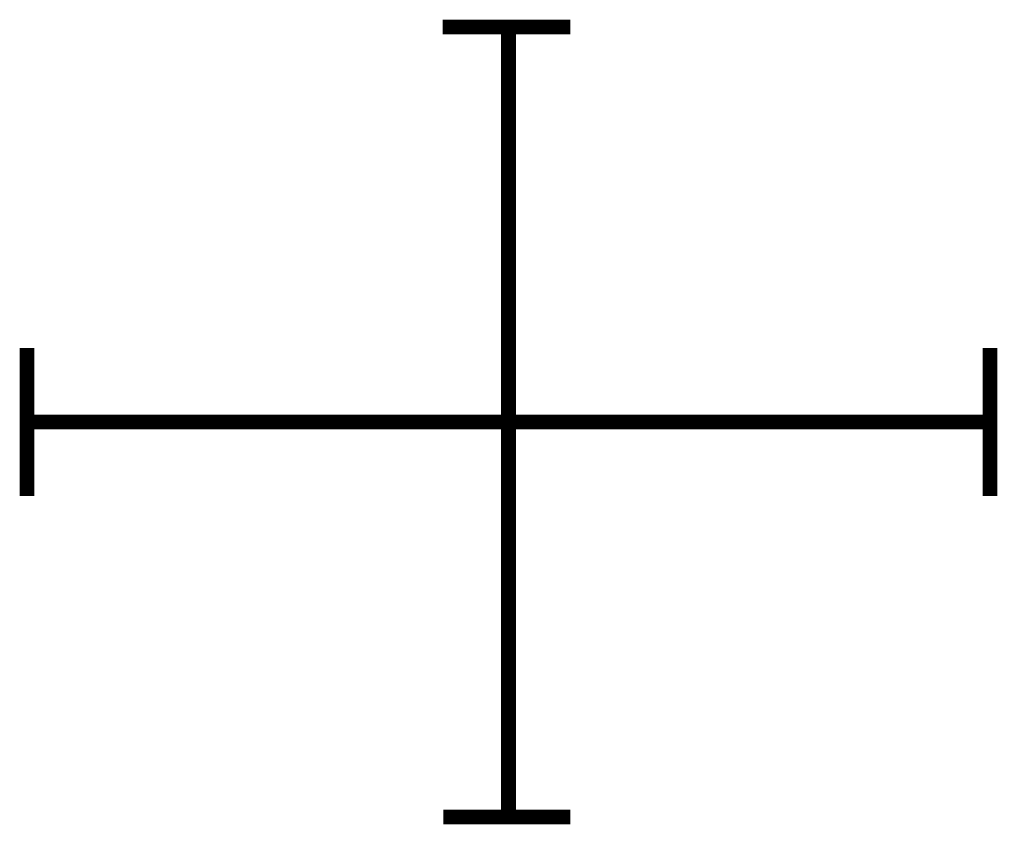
# Model space of a CAD drawing. Extents: x -0.3 to 32.8, y -13.6 to 13.6.
import ezdxf

# ---------------------------------------------------------------- set-up
doc = ezdxf.new("R2010")
doc.units = 0
doc.linetypes.add('CONTINUOUS1', pattern=[0])
doc.layers.add('003_THICK', color=7, linetype='CONTINUOUS1')

msp = doc.modelspace()

# ---------------------------------------------------------------- linework, layer by layer
at = {"layer": '003_THICK', "const_width": 0.5}
for points in [[(14.055, 13.361), (18.372, 13.361)], [(16.284, 13.361), (16.284, -13.361)], [(0, 2.505), (0, -2.505)], [(32.568, 2.505), (32.568, -2.505)], [(0.167, 0), (32.401, 0)], [(14.084, -13.361), (18.372, -13.361)]]:
    msp.add_lwpolyline(points, dxfattribs=at)

doc.saveas('drawing.dxf')
